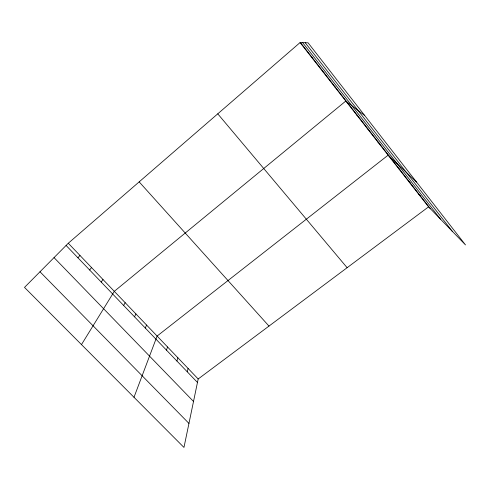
<?xml version="1.0" encoding="UTF-8"?>
<svg xmlns="http://www.w3.org/2000/svg" width="490" height="490" viewBox="0 0 490 490"><rect width="100%" height="100%" fill="white"/><g stroke="black" fill="none" stroke-linecap="round" stroke-linejoin="round"><path stroke-width="0.73" d="M428.572 206.854L198.181 378.984L183.964 447.437L24.5 287.397L68.282 243.242L300.082 42.563L308.081 42.814L465.5 244.927L428.572 206.854L300.082 42.563M187.241 371.794L188.068 368.419M176.915 361.02L177.852 357.743M166.478 350.142L167.531 346.957M133.997 397.286L157.106 336.06L388.141 155.159L416.537 182.066M145.285 328.037L146.571 325.054M134.523 316.816L135.926 313.931M123.645 305.472L125.171 302.691M81.481 344.586L114.299 291.336L345.811 101.038L364.719 115.536M101.203 282.069L102.986 279.508M89.633 269.996L91.544 267.552M77.928 257.789L79.974 255.462M311.726 57.453L312.253 57.642M323.229 72.159L323.89 72.526M334.59 86.687L335.387 87.226M356.579 114.801L357.633 115.671M367.224 128.411L368.388 129.434M377.741 141.861L379.027 143.037M398.419 168.303L399.932 169.773M408.587 181.3L410.204 182.911M418.632 194.15L420.359 195.896M39.996 271.766L188.956 423.415M54.029 257.618L193.513 401.469M66.095 245.447L197.464 382.451M68.282 243.242L198.181 378.984M139.166 181.876L268.986 326.083M217.762 113.827L347.128 267.699M300.474 42.575L430.404 208.74M305.203 42.722L452.35 231.372M302.642 42.642L440.516 219.171"/></g></svg>
